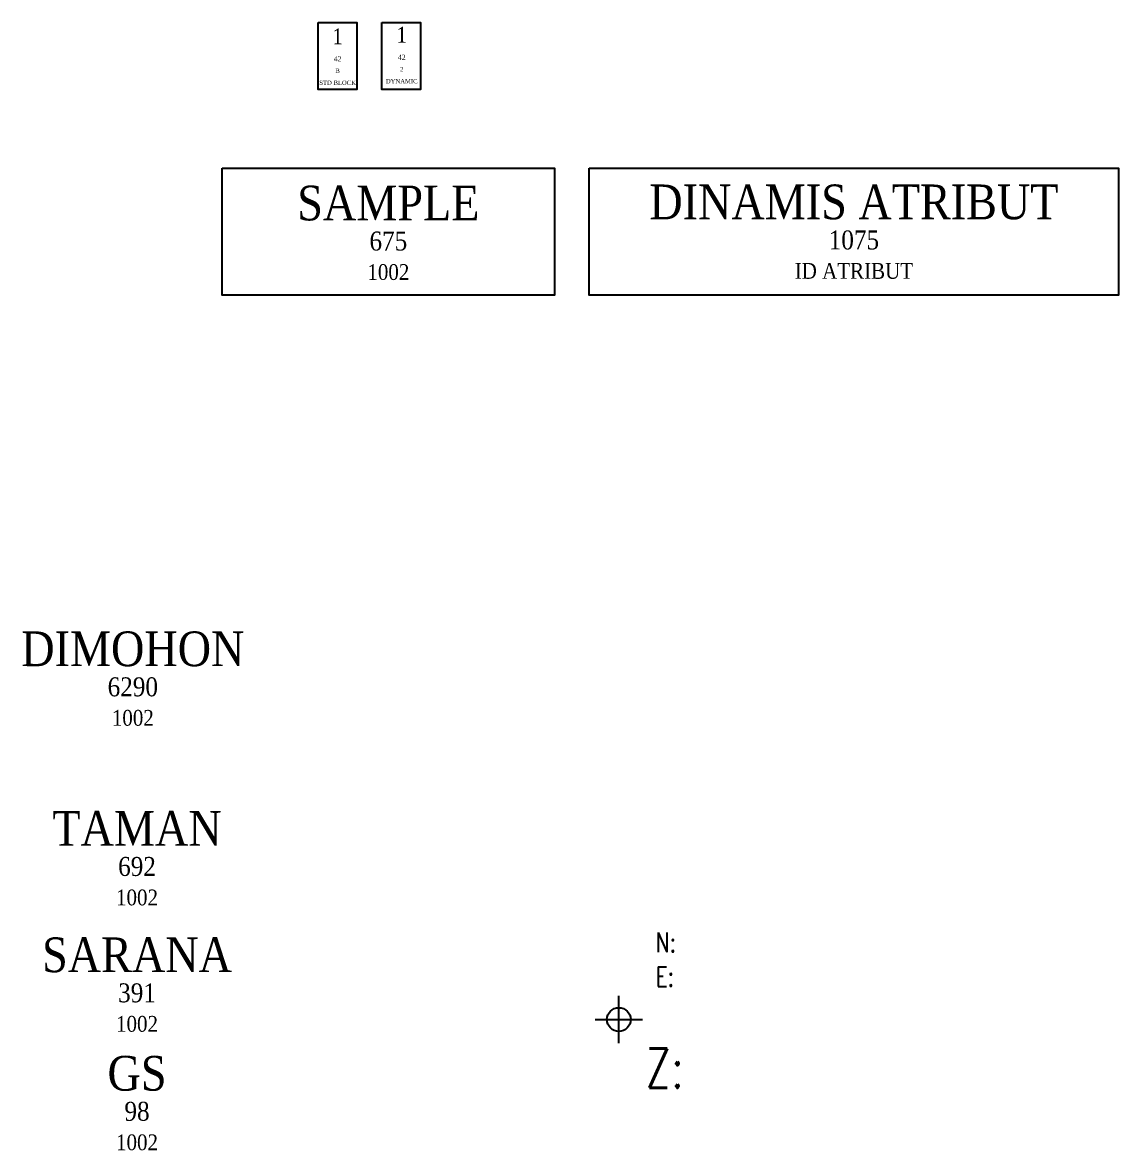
# Model space of a CAD drawing. Header units: metres. Extents: x 2017 to 2275, y 2085 to 2267.
# Drawn here: x 2136.5 to 2275.3, y 2124.4 to 2267.2 of the extents above; entities that cross this region are included whole.
import ezdxf
from ezdxf.enums import TextEntityAlignment as Align

# ---------------------------------------------------------------- set-up
doc = ezdxf.new("R2010")
doc.units = ezdxf.units.M
doc.header["$LTSCALE"] = 20
doc.header["$PDMODE"] = 34
doc.header["$PDSIZE"] = 3
for name, color, linetype in [('AT-ELEV', 2, 'Continuous'), ('AT-ID', 4, 'Continuous'), ('AT-POINT', 6, 'Continuous'), ('AT-POS', 84, 'Continuous'), ('AT-TAG-AREAUNIT', 4, 'Continuous'), ('AT-TAG-KAVLING', 6, 'Continuous'), ('AT-TAG-NOUNIT', 4, 'Continuous'), ('AT-TAG-NUMBLOK', 4, 'Continuous'), ('AT-TAG-TIPEUNIT', 4, 'Continuous')]:
    doc.layers.add(name, color=color, linetype=linetype)
doc.styles.add('BLOK', font='GARA.TTF', dxfattribs={"width": 0.7})
doc.styles.get("Standard").update_dxf_attribs({"font": 'romans.shx', "width": 0.75})

# ---------------------------------------------------------------- blocks, each defined once
blk = doc.blocks.new('TAG_ATR-KAVLING')
at = {"layer": 'AT-TAG-AREAUNIT', "color": 0, "style": 'BLOK'}
blk.add_attdef('TAG_AREA-KAV', text='', height=1.2, dxfattribs=at).set_placement((0, -2.408), align=Align.MIDDLE_CENTER)
at = {"layer": 'AT-TAG-NOUNIT', "color": 0, "style": 'BLOK'}
blk.add_attdef('ID-KAV', text='', height=2.2, dxfattribs=at).set_placement((0, 0), align=Align.MIDDLE_CENTER)
at = {"layer": 'AT-TAG-NUMBLOK', "color": 0, "style": 'BLOK'}
blk.add_attdef('TAG_NUMERIC', text='', height=1, dxfattribs=at).set_placement((0, -4.372), align=Align.MIDDLE_CENTER)
blk = doc.blocks.new('AT-POINT')
at = {"layer": 'AT-POINT'}
blk.add_point((0, 0), dxfattribs=at)
at = {"layer": 'AT-ELEV', "width": 0.75}
blk.add_attdef('ELEVASI', text='', height=1, dxfattribs=at).set_placement((0.68, -0.73), align=Align.TOP_LEFT)
at = {"layer": 'AT-ID', "width": 0.75}
blk.add_attdef('ID', text='', height=2, dxfattribs=at).set_placement((-0.85, 1.08), align=Align.BOTTOM_RIGHT)
at = {"layer": 'AT-POS', "width": 0.75}
for tag, p in [('NORTHING', (0.93, 1.56)), ('EASTING', (0.93, 0.69))]:
    blk.add_attdef(tag, text='', height=0.5, dxfattribs=at).set_placement(p, align=Align.BOTTOM_LEFT)
blk = doc.blocks.new('*U53')
at = {"layer": 'AT-TAG-AREAUNIT', "color": 0, "style": 'BLOK'}
blk.add_attdef('TAG_AT_AREA', text='', height=0.65, dxfattribs=at).set_placement((0, -2.91), align=Align.MIDDLE_CENTER)
at = {"layer": 'AT-TAG-NOUNIT', "color": 0, "style": 'BLOK'}
blk.add_attdef('TAG_NO', text='', height=2, dxfattribs=at).set_placement((0, -0.05), align=Align.MIDDLE_CENTER)
at = {"layer": 'AT-TAG-NUMBLOK', "color": 0, "style": 'BLOK'}
blk.add_attdef('TAG_NUMBLOK', text='', height=0.55, dxfattribs=at).set_placement((0, -4.42), align=Align.MIDDLE_CENTER)
at = {"layer": 'AT-TAG-TIPEUNIT', "color": 0, "style": 'BLOK'}
blk.add_attdef('TAG_TIPE', text='', height=0.55, dxfattribs=at).set_placement((0, -5.93), align=Align.MIDDLE_CENTER)
blk = doc.blocks.new('TAG_NUMBERING')
at = {"layer": 'AT-TAG-AREAUNIT', "color": 0, "style": 'BLOK'}
blk.add_attdef('TAG_AT_AREA', text='', height=0.65, dxfattribs=at).set_placement((0, -2.91), align=Align.MIDDLE_CENTER)
at = {"layer": 'AT-TAG-NOUNIT', "color": 0, "style": 'BLOK'}
blk.add_attdef('TAG_NO', text='', height=2, dxfattribs=at).set_placement((0, -0.05), align=Align.MIDDLE_CENTER)
at = {"layer": 'AT-TAG-NUMBLOK', "color": 0, "style": 'BLOK'}
blk.add_attdef('TAG_NUMBLOK', text='', height=0.55, dxfattribs=at).set_placement((0, -4.42), align=Align.MIDDLE_CENTER)
at = {"layer": 'AT-TAG-TIPEUNIT', "color": 0, "style": 'BLOK'}
blk.add_attdef('TAG_TIPE', text='', height=0.55, dxfattribs=at).set_placement((0, -5.93), align=Align.MIDDLE_CENTER)
blk = doc.blocks.new('*U55')
at = {"layer": 'AT-TAG-AREAUNIT', "color": 0, "style": 'BLOK'}
blk.add_attdef('TAG_AREA-KAV', text='', height=2.4, dxfattribs=at).set_placement((0, -4.82), align=Align.MIDDLE_CENTER)
at = {"layer": 'AT-TAG-NOUNIT', "color": 0, "style": 'BLOK'}
blk.add_attdef('ID-KAV', text='', height=4.4, dxfattribs=at).set_placement((0, 0), align=Align.MIDDLE_CENTER)
at = {"layer": 'AT-TAG-NUMBLOK', "color": 0, "style": 'BLOK'}
blk.add_attdef('TAG_NUMERIC', text='', height=2, dxfattribs=at).set_placement((0, -8.74), align=Align.MIDDLE_CENTER)

msp = doc.modelspace()

# ---------------------------------------------------------------- linework, layer by layer
for points in [[(2173.95, 2267.22), (2178.85, 2267.22), (2178.85, 2258.74), (2173.95, 2258.74)], [(2181.98, 2267.22), (2186.87, 2267.22), (2186.87, 2258.74), (2181.98, 2258.74)], [(2161.77, 2248.77), (2203.86, 2248.77), (2203.86, 2232.72), (2161.77, 2232.72)], [(2208.26, 2248.77), (2275.25, 2248.77), (2275.25, 2232.72), (2208.26, 2232.72)]]:
    msp.add_lwpolyline(points, close=True)

# ---------------------------------------------------------------- block references
msp.add_blockref('*U53', (2184.51, 2265.73)).add_auto_attribs({'TAG_NO': '1', 'TAG_AT_AREA': '42', 'TAG_NUMBLOK': '2', 'TAG_TIPE': 'DYNAMIC'})
ref = msp.add_blockref('AT-POINT', (2212, 2141))
ref.add_attrib('NORTHING', 'N: ', dxfattribs={"layer": 'AT-POS', "height": 2.5, "width": 0.75}).set_placement((2216.65, 2148.78), align=Align.BOTTOM_LEFT)
ref.add_attrib('EASTING', 'E: ', dxfattribs={"layer": 'AT-POS', "height": 2.5, "width": 0.75}).set_placement((2216.65, 2144.44), align=Align.BOTTOM_LEFT)
ref.add_attrib('ELEVASI', 'Z:', dxfattribs={"layer": 'AT-ELEV', "height": 5, "width": 0.75}).set_placement((2215.39, 2137.34), align=Align.TOP_LEFT)
at = {"layer": 'AT-TAG-KAVLING', "xscale": 2, "yscale": 2, "zscale": 2}
for p, values in [((2182.82, 2244.38), {'ID-KAV': 'SAMPLE', 'TAG_AREA-KAV': '675', 'TAG_NUMERIC': '1002'}), ((2150.47, 2187.94), {'ID-KAV': 'DIMOHON', 'TAG_AREA-KAV': '6290', 'TAG_NUMERIC': '1002'}), ((2151, 2165.2), {'ID-KAV': 'TAMAN', 'TAG_AREA-KAV': '692', 'TAG_NUMERIC': '1002'}), ((2151, 2149.2), {'ID-KAV': 'SARANA', 'TAG_AREA-KAV': '391', 'TAG_NUMERIC': '1002'}), ((2151, 2134.2), {'ID-KAV': 'GS', 'TAG_AREA-KAV': '98', 'TAG_NUMERIC': '1002'})]:
    msp.add_blockref('TAG_ATR-KAVLING', p, dxfattribs=at).add_auto_attribs(values)
at = {"layer": 'AT-TAG-KAVLING'}
msp.add_blockref('*U55', (2241.76, 2244.52), dxfattribs=at).add_auto_attribs({'ID-KAV': 'DINAMIS ATRIBUT', 'TAG_AREA-KAV': '1075', 'TAG_NUMERIC': 'ID ATRIBUT'})
at = {"layer": 'AT-TAG-NOUNIT'}
msp.add_blockref('TAG_NUMBERING', (2176.4, 2265.53), dxfattribs=at).add_auto_attribs({'TAG_NO': '1', 'TAG_AT_AREA': '42', 'TAG_NUMBLOK': 'B', 'TAG_TIPE': 'STD BLOCK'})

doc.saveas('drawing.dxf')
